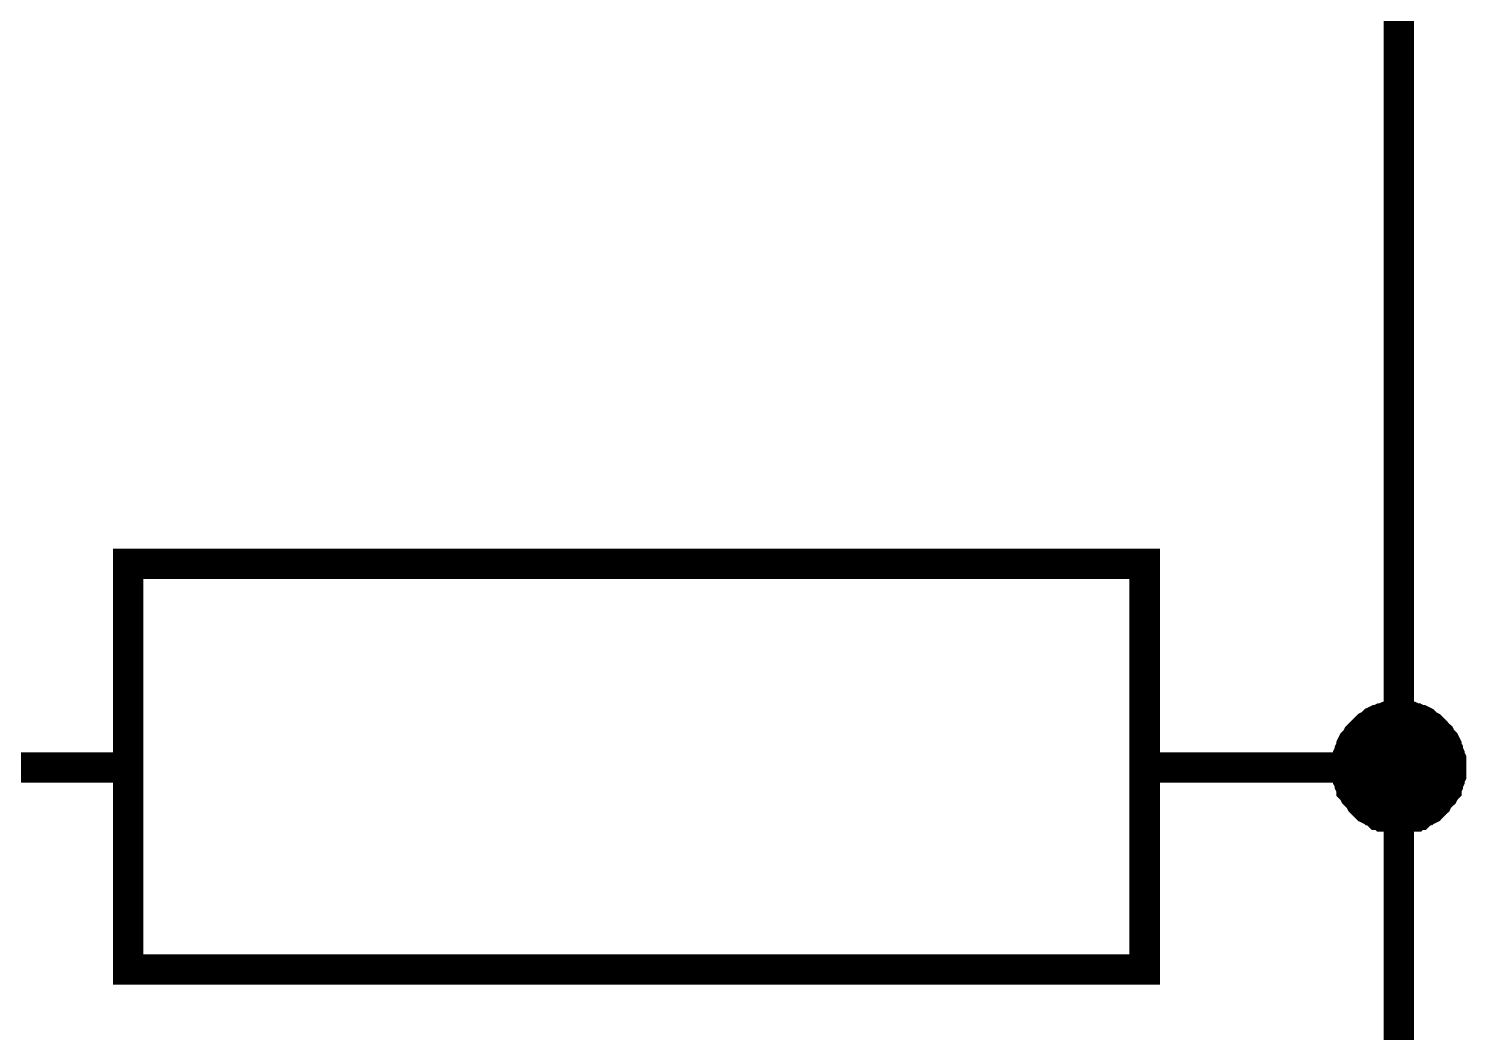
# Model space of a CAD drawing. Header units: millimetres. Extents: x 0 to 841, y 0 to 594.
# Drawn here: x 201.6 to 215.74, y 357.38 to 367.26 of the extents above; entities that cross this region are included whole.
import ezdxf

# ---------------------------------------------------------------- set-up
doc = ezdxf.new("R2010")
doc.units = ezdxf.units.MM
doc.layers.add('Sheet', color=255, linetype='Continuous')

msp = doc.modelspace()

# ---------------------------------------------------------------- linework, layer by layer
at = {"layer": 'Sheet', "const_width": 0.3}
for points in [[(215.079, 379.995), (215.079, 372.493), (215.079, 359.988), (215.079, 350), (215.079, 339.997), (215.079, 329.993), (215.079, 314.988), (202.579, 314.988), (190.095, 314.988), (177.594, 314.988)], [(214.567, 359.988), (214.567, 360.019), (214.567, 360.035), (214.567, 360.066), (214.582, 360.097), (214.582, 360.113), (214.598, 360.144), (214.598, 360.159), (214.613, 360.19), (214.613, 360.206), (214.629, 360.237), (214.644, 360.252), (214.66, 360.268), (214.675, 360.299), (214.691, 360.314), (214.707, 360.33), (214.722, 360.346), (214.738, 360.361), (214.753, 360.377), (214.769, 360.392), (214.8, 360.408), (214.815, 360.423), (214.831, 360.439), (214.862, 360.454), (214.877, 360.454), (214.908, 360.47), (214.924, 360.47), (214.955, 360.485), (214.971, 360.485), (215.002, 360.501), (215.033, 360.501), (215.048, 360.501), (215.079, 360.501)], [(214.567, 359.988), (214.567, 360.019), (214.567, 360.035), (214.567, 360.066), (214.582, 360.097), (214.582, 360.113), (214.598, 360.144), (214.598, 360.159), (214.613, 360.19), (214.613, 360.206), (214.629, 360.237), (214.644, 360.252), (214.66, 360.268), (214.675, 360.299), (214.691, 360.314), (214.707, 360.33), (214.722, 360.346), (214.738, 360.361), (214.753, 360.377), (214.769, 360.392), (214.8, 360.408), (214.815, 360.423), (214.831, 360.439), (214.862, 360.454), (214.877, 360.454), (214.908, 360.47), (214.924, 360.47), (214.955, 360.485), (214.971, 360.485), (215.002, 360.501), (215.033, 360.501), (215.048, 360.501), (215.079, 360.501)], [(214.567, 359.988), (214.567, 360.019), (214.567, 360.035), (214.567, 360.066), (214.582, 360.097), (214.582, 360.113), (214.598, 360.144), (214.598, 360.159), (214.613, 360.19), (214.613, 360.206), (214.629, 360.237), (214.644, 360.252), (214.66, 360.268), (214.675, 360.299), (214.691, 360.314), (214.707, 360.33), (214.722, 360.346), (214.738, 360.361), (214.753, 360.377), (214.769, 360.392), (214.8, 360.408), (214.815, 360.423), (214.831, 360.439), (214.862, 360.454), (214.877, 360.454), (214.908, 360.47), (214.924, 360.47), (214.955, 360.485), (214.971, 360.485), (215.002, 360.501), (215.033, 360.501), (215.048, 360.501), (215.079, 360.501)], [(214.567, 359.988), (214.567, 360.019), (214.567, 360.035), (214.567, 360.066), (214.582, 360.097), (214.582, 360.113), (214.598, 360.144), (214.598, 360.159), (214.613, 360.19), (214.613, 360.206), (214.629, 360.237), (214.644, 360.252), (214.66, 360.268), (214.675, 360.299), (214.691, 360.314), (214.707, 360.33), (214.722, 360.346), (214.738, 360.361), (214.753, 360.377), (214.769, 360.392), (214.8, 360.408), (214.815, 360.423), (214.831, 360.439), (214.862, 360.454), (214.877, 360.454), (214.908, 360.47), (214.924, 360.47), (214.955, 360.485), (214.971, 360.485), (215.002, 360.501), (215.033, 360.501), (215.048, 360.501), (215.079, 360.501)], [(214.567, 359.988), (214.567, 360.019), (214.567, 360.035), (214.567, 360.066), (214.582, 360.097), (214.582, 360.113), (214.598, 360.144), (214.598, 360.159), (214.613, 360.19), (214.613, 360.206), (214.629, 360.237), (214.644, 360.252), (214.66, 360.268), (214.675, 360.299), (214.691, 360.314), (214.707, 360.33), (214.722, 360.346), (214.738, 360.361), (214.753, 360.377), (214.769, 360.392), (214.8, 360.408), (214.815, 360.423), (214.831, 360.439), (214.862, 360.454), (214.877, 360.454), (214.908, 360.47), (214.924, 360.47), (214.955, 360.485), (214.971, 360.485), (215.002, 360.501), (215.033, 360.501), (215.048, 360.501), (215.079, 360.501)], [(214.567, 359.988), (214.567, 360.019), (214.567, 360.035), (214.567, 360.066), (214.582, 360.097), (214.582, 360.113), (214.598, 360.144), (214.598, 360.159), (214.613, 360.19), (214.613, 360.206), (214.629, 360.237), (214.644, 360.252), (214.66, 360.268), (214.675, 360.299), (214.691, 360.314), (214.707, 360.33), (214.722, 360.346), (214.738, 360.361), (214.753, 360.377), (214.769, 360.392), (214.8, 360.408), (214.815, 360.423), (214.831, 360.439), (214.862, 360.454), (214.877, 360.454), (214.908, 360.47), (214.924, 360.47), (214.955, 360.485), (214.971, 360.485), (215.002, 360.501), (215.033, 360.501), (215.048, 360.501), (215.079, 360.501)], [(214.567, 359.988), (214.567, 360.019), (214.567, 360.035), (214.567, 360.066), (214.582, 360.097), (214.582, 360.113), (214.598, 360.144), (214.598, 360.159), (214.613, 360.19), (214.613, 360.206), (214.629, 360.237), (214.644, 360.252), (214.66, 360.268), (214.675, 360.299), (214.691, 360.314), (214.707, 360.33), (214.722, 360.346), (214.738, 360.361), (214.753, 360.377), (214.769, 360.392), (214.8, 360.408), (214.815, 360.423), (214.831, 360.439), (214.862, 360.454), (214.877, 360.454), (214.908, 360.47), (214.924, 360.47), (214.955, 360.485), (214.971, 360.485), (215.002, 360.501), (215.033, 360.501), (215.048, 360.501), (215.079, 360.501)], [(214.567, 359.988), (214.567, 360.019), (214.567, 360.035), (214.567, 360.066), (214.582, 360.097), (214.582, 360.113), (214.598, 360.144), (214.598, 360.159), (214.613, 360.19), (214.613, 360.206), (214.629, 360.237), (214.644, 360.252), (214.66, 360.268), (214.675, 360.299), (214.691, 360.314), (214.707, 360.33), (214.722, 360.346), (214.738, 360.361), (214.753, 360.377), (214.769, 360.392), (214.8, 360.408), (214.815, 360.423), (214.831, 360.439), (214.862, 360.454), (214.877, 360.454), (214.908, 360.47), (214.924, 360.47), (214.955, 360.485), (214.971, 360.485), (215.002, 360.501), (215.033, 360.501), (215.048, 360.501), (215.079, 360.501)], [(214.567, 359.988), (214.567, 360.019), (214.567, 360.035), (214.567, 360.066), (214.582, 360.097), (214.582, 360.113), (214.598, 360.144), (214.598, 360.159), (214.613, 360.19), (214.613, 360.206), (214.629, 360.237), (214.644, 360.252), (214.66, 360.268), (214.675, 360.299), (214.691, 360.314), (214.707, 360.33), (214.722, 360.346), (214.738, 360.361), (214.753, 360.377), (214.769, 360.392), (214.8, 360.408), (214.815, 360.423), (214.831, 360.439), (214.862, 360.454), (214.877, 360.454), (214.908, 360.47), (214.924, 360.47), (214.955, 360.485), (214.971, 360.485), (215.002, 360.501), (215.033, 360.501), (215.048, 360.501), (215.079, 360.501)], [(214.567, 359.988), (214.567, 360.019), (214.567, 360.035), (214.567, 360.066), (214.582, 360.097), (214.582, 360.113), (214.598, 360.144), (214.598, 360.159), (214.613, 360.19), (214.613, 360.206), (214.629, 360.237), (214.644, 360.252), (214.66, 360.268), (214.675, 360.299), (214.691, 360.314), (214.707, 360.33), (214.722, 360.346), (214.738, 360.361), (214.753, 360.377), (214.769, 360.392), (214.8, 360.408), (214.815, 360.423), (214.831, 360.439), (214.862, 360.454), (214.877, 360.454), (214.908, 360.47), (214.924, 360.47), (214.955, 360.485), (214.971, 360.485), (215.002, 360.501), (215.033, 360.501), (215.048, 360.501), (215.079, 360.501)], [(215.079, 360.501), (215.079, 360.501)], [(215.079, 360.501), (215.11, 360.501), (215.126, 360.501), (215.157, 360.501), (215.188, 360.485), (215.203, 360.485), (215.235, 360.47), (215.25, 360.47), (215.281, 360.454), (215.297, 360.454), (215.328, 360.439), (215.343, 360.423), (215.359, 360.408), (215.39, 360.392), (215.405, 360.377), (215.421, 360.361), (215.436, 360.346), (215.452, 360.33), (215.467, 360.314), (215.483, 360.299), (215.498, 360.268), (215.514, 360.252), (215.53, 360.237), (215.545, 360.206), (215.545, 360.19), (215.561, 360.159), (215.561, 360.144), (215.576, 360.113), (215.576, 360.097), (215.592, 360.066), (215.592, 360.035), (215.592, 360.019), (215.592, 359.988)], [(215.079, 360.501), (215.079, 360.501)], [(215.079, 360.501), (215.11, 360.501), (215.126, 360.501), (215.157, 360.501), (215.188, 360.485), (215.203, 360.485), (215.235, 360.47), (215.25, 360.47), (215.281, 360.454), (215.297, 360.454), (215.328, 360.439), (215.343, 360.423), (215.359, 360.408), (215.39, 360.392), (215.405, 360.377), (215.421, 360.361), (215.436, 360.346), (215.452, 360.33), (215.467, 360.314), (215.483, 360.299), (215.498, 360.268), (215.514, 360.252), (215.53, 360.237), (215.545, 360.206), (215.545, 360.19), (215.561, 360.159), (215.561, 360.144), (215.576, 360.113), (215.576, 360.097), (215.592, 360.066), (215.592, 360.035), (215.592, 360.019), (215.592, 359.988)], [(215.079, 360.501), (215.079, 360.501)], [(215.079, 360.501), (215.11, 360.501), (215.126, 360.501), (215.157, 360.501), (215.188, 360.485), (215.203, 360.485), (215.235, 360.47), (215.25, 360.47), (215.281, 360.454), (215.297, 360.454), (215.328, 360.439), (215.343, 360.423), (215.359, 360.408), (215.39, 360.392), (215.405, 360.377), (215.421, 360.361), (215.436, 360.346), (215.452, 360.33), (215.467, 360.314), (215.483, 360.299), (215.498, 360.268), (215.514, 360.252), (215.53, 360.237), (215.545, 360.206), (215.545, 360.19), (215.561, 360.159), (215.561, 360.144), (215.576, 360.113), (215.576, 360.097), (215.592, 360.066), (215.592, 360.035), (215.592, 360.019), (215.592, 359.988)], [(215.079, 360.501), (215.079, 360.501)], [(215.079, 360.501), (215.11, 360.501), (215.126, 360.501), (215.157, 360.501), (215.188, 360.485), (215.203, 360.485), (215.235, 360.47), (215.25, 360.47), (215.281, 360.454), (215.297, 360.454), (215.328, 360.439), (215.343, 360.423), (215.359, 360.408), (215.39, 360.392), (215.405, 360.377), (215.421, 360.361), (215.436, 360.346), (215.452, 360.33), (215.467, 360.314), (215.483, 360.299), (215.498, 360.268), (215.514, 360.252), (215.53, 360.237), (215.545, 360.206), (215.545, 360.19), (215.561, 360.159), (215.561, 360.144), (215.576, 360.113), (215.576, 360.097), (215.592, 360.066), (215.592, 360.035), (215.592, 360.019), (215.592, 359.988)], [(215.079, 360.501), (215.079, 360.501)], [(215.079, 360.501), (215.11, 360.501), (215.126, 360.501), (215.157, 360.501), (215.188, 360.485), (215.203, 360.485), (215.235, 360.47), (215.25, 360.47), (215.281, 360.454), (215.297, 360.454), (215.328, 360.439), (215.343, 360.423), (215.359, 360.408), (215.39, 360.392), (215.405, 360.377), (215.421, 360.361), (215.436, 360.346), (215.452, 360.33), (215.467, 360.314), (215.483, 360.299), (215.498, 360.268), (215.514, 360.252), (215.53, 360.237), (215.545, 360.206), (215.545, 360.19), (215.561, 360.159), (215.561, 360.144), (215.576, 360.113), (215.576, 360.097), (215.592, 360.066), (215.592, 360.035), (215.592, 360.019), (215.592, 359.988)], [(215.079, 360.501), (215.079, 360.501)], [(215.079, 360.501), (215.11, 360.501), (215.126, 360.501), (215.157, 360.501), (215.188, 360.485), (215.203, 360.485), (215.235, 360.47), (215.25, 360.47), (215.281, 360.454), (215.297, 360.454), (215.328, 360.439), (215.343, 360.423), (215.359, 360.408), (215.39, 360.392), (215.405, 360.377), (215.421, 360.361), (215.436, 360.346), (215.452, 360.33), (215.467, 360.314), (215.483, 360.299), (215.498, 360.268), (215.514, 360.252), (215.53, 360.237), (215.545, 360.206), (215.545, 360.19), (215.561, 360.159), (215.561, 360.144), (215.576, 360.113), (215.576, 360.097), (215.592, 360.066), (215.592, 360.035), (215.592, 360.019), (215.592, 359.988)], [(215.079, 360.501), (215.079, 360.501)], [(215.079, 360.501), (215.11, 360.501), (215.126, 360.501), (215.157, 360.501), (215.188, 360.485), (215.203, 360.485), (215.235, 360.47), (215.25, 360.47), (215.281, 360.454), (215.297, 360.454), (215.328, 360.439), (215.343, 360.423), (215.359, 360.408), (215.39, 360.392), (215.405, 360.377), (215.421, 360.361), (215.436, 360.346), (215.452, 360.33), (215.467, 360.314), (215.483, 360.299), (215.498, 360.268), (215.514, 360.252), (215.53, 360.237), (215.545, 360.206), (215.545, 360.19), (215.561, 360.159), (215.561, 360.144), (215.576, 360.113), (215.576, 360.097), (215.592, 360.066), (215.592, 360.035), (215.592, 360.019), (215.592, 359.988)], [(215.079, 360.501), (215.079, 360.501)], [(215.079, 360.501), (215.11, 360.501), (215.126, 360.501), (215.157, 360.501), (215.188, 360.485), (215.203, 360.485), (215.235, 360.47), (215.25, 360.47), (215.281, 360.454), (215.297, 360.454), (215.328, 360.439), (215.343, 360.423), (215.359, 360.408), (215.39, 360.392), (215.405, 360.377), (215.421, 360.361), (215.436, 360.346), (215.452, 360.33), (215.467, 360.314), (215.483, 360.299), (215.498, 360.268), (215.514, 360.252), (215.53, 360.237), (215.545, 360.206), (215.545, 360.19), (215.561, 360.159), (215.561, 360.144), (215.576, 360.113), (215.576, 360.097), (215.592, 360.066), (215.592, 360.035), (215.592, 360.019), (215.592, 359.988)], [(215.079, 360.501), (215.079, 360.501)], [(215.079, 360.501), (215.11, 360.501), (215.126, 360.501), (215.157, 360.501), (215.188, 360.485), (215.203, 360.485), (215.235, 360.47), (215.25, 360.47), (215.281, 360.454), (215.297, 360.454), (215.328, 360.439), (215.343, 360.423), (215.359, 360.408), (215.39, 360.392), (215.405, 360.377), (215.421, 360.361), (215.436, 360.346), (215.452, 360.33), (215.467, 360.314), (215.483, 360.299), (215.498, 360.268), (215.514, 360.252), (215.53, 360.237), (215.545, 360.206), (215.545, 360.19), (215.561, 360.159), (215.561, 360.144), (215.576, 360.113), (215.576, 360.097), (215.592, 360.066), (215.592, 360.035), (215.592, 360.019), (215.592, 359.988)], [(215.079, 360.501), (215.079, 360.501)], [(215.079, 360.501), (215.11, 360.501), (215.126, 360.501), (215.157, 360.501), (215.188, 360.485), (215.203, 360.485), (215.235, 360.47), (215.25, 360.47), (215.281, 360.454), (215.297, 360.454), (215.328, 360.439), (215.343, 360.423), (215.359, 360.408), (215.39, 360.392), (215.405, 360.377), (215.421, 360.361), (215.436, 360.346), (215.452, 360.33), (215.467, 360.314), (215.483, 360.299), (215.498, 360.268), (215.514, 360.252), (215.53, 360.237), (215.545, 360.206), (215.545, 360.19), (215.561, 360.159), (215.561, 360.144), (215.576, 360.113), (215.576, 360.097), (215.592, 360.066), (215.592, 360.035), (215.592, 360.019), (215.592, 359.988)], [(202.579, 359.988), (200.079, 359.988)], [(212.579, 359.988), (215.079, 359.988)], [(215.079, 359.491), (215.048, 359.491), (215.033, 359.491), (215.002, 359.491), (214.971, 359.507), (214.955, 359.507), (214.924, 359.507), (214.908, 359.522), (214.877, 359.522), (214.862, 359.538), (214.831, 359.553), (214.815, 359.569), (214.8, 359.569), (214.769, 359.584), (214.753, 359.6), (214.738, 359.615), (214.722, 359.631), (214.707, 359.646), (214.691, 359.678), (214.675, 359.693), (214.66, 359.709), (214.644, 359.724), (214.629, 359.755), (214.613, 359.771), (214.613, 359.786), (214.598, 359.817), (214.598, 359.833), (214.582, 359.864), (214.582, 359.879), (214.567, 359.911), (214.567, 359.942), (214.567, 359.957), (214.567, 359.988)], [(214.567, 359.988), (214.567, 359.988)], [(215.079, 359.491), (215.048, 359.491), (215.033, 359.491), (215.002, 359.491), (214.971, 359.507), (214.955, 359.507), (214.924, 359.507), (214.908, 359.522), (214.877, 359.522), (214.862, 359.538), (214.831, 359.553), (214.815, 359.569), (214.8, 359.569), (214.769, 359.584), (214.753, 359.6), (214.738, 359.615), (214.722, 359.631), (214.707, 359.646), (214.691, 359.678), (214.675, 359.693), (214.66, 359.709), (214.644, 359.724), (214.629, 359.755), (214.613, 359.771), (214.613, 359.786), (214.598, 359.817), (214.598, 359.833), (214.582, 359.864), (214.582, 359.879), (214.567, 359.911), (214.567, 359.942), (214.567, 359.957), (214.567, 359.988)], [(214.567, 359.988), (214.567, 359.988)], [(215.079, 359.491), (215.048, 359.491), (215.033, 359.491), (215.002, 359.491), (214.971, 359.507), (214.955, 359.507), (214.924, 359.507), (214.908, 359.522), (214.877, 359.522), (214.862, 359.538), (214.831, 359.553), (214.815, 359.569), (214.8, 359.569), (214.769, 359.584), (214.753, 359.6), (214.738, 359.615), (214.722, 359.631), (214.707, 359.646), (214.691, 359.678), (214.675, 359.693), (214.66, 359.709), (214.644, 359.724), (214.629, 359.755), (214.613, 359.771), (214.613, 359.786), (214.598, 359.817), (214.598, 359.833), (214.582, 359.864), (214.582, 359.879), (214.567, 359.911), (214.567, 359.942), (214.567, 359.957), (214.567, 359.988)], [(214.567, 359.988), (214.567, 359.988)], [(215.079, 359.491), (215.048, 359.491), (215.033, 359.491), (215.002, 359.491), (214.971, 359.507), (214.955, 359.507), (214.924, 359.507), (214.908, 359.522), (214.877, 359.522), (214.862, 359.538), (214.831, 359.553), (214.815, 359.569), (214.8, 359.569), (214.769, 359.584), (214.753, 359.6), (214.738, 359.615), (214.722, 359.631), (214.707, 359.646), (214.691, 359.678), (214.675, 359.693), (214.66, 359.709), (214.644, 359.724), (214.629, 359.755), (214.613, 359.771), (214.613, 359.786), (214.598, 359.817), (214.598, 359.833), (214.582, 359.864), (214.582, 359.879), (214.567, 359.911), (214.567, 359.942), (214.567, 359.957), (214.567, 359.988)], [(214.567, 359.988), (214.567, 359.988)], [(215.079, 359.491), (215.048, 359.491), (215.033, 359.491), (215.002, 359.491), (214.971, 359.507), (214.955, 359.507), (214.924, 359.507), (214.908, 359.522), (214.877, 359.522), (214.862, 359.538), (214.831, 359.553), (214.815, 359.569), (214.8, 359.569), (214.769, 359.584), (214.753, 359.6), (214.738, 359.615), (214.722, 359.631), (214.707, 359.646), (214.691, 359.678), (214.675, 359.693), (214.66, 359.709), (214.644, 359.724), (214.629, 359.755), (214.613, 359.771), (214.613, 359.786), (214.598, 359.817), (214.598, 359.833), (214.582, 359.864), (214.582, 359.879), (214.567, 359.911), (214.567, 359.942), (214.567, 359.957), (214.567, 359.988)], [(214.567, 359.988), (214.567, 359.988)], [(215.079, 359.491), (215.048, 359.491), (215.033, 359.491), (215.002, 359.491), (214.971, 359.507), (214.955, 359.507), (214.924, 359.507), (214.908, 359.522), (214.877, 359.522), (214.862, 359.538), (214.831, 359.553), (214.815, 359.569), (214.8, 359.569), (214.769, 359.584), (214.753, 359.6), (214.738, 359.615), (214.722, 359.631), (214.707, 359.646), (214.691, 359.678), (214.675, 359.693), (214.66, 359.709), (214.644, 359.724), (214.629, 359.755), (214.613, 359.771), (214.613, 359.786), (214.598, 359.817), (214.598, 359.833), (214.582, 359.864), (214.582, 359.879), (214.567, 359.911), (214.567, 359.942), (214.567, 359.957), (214.567, 359.988)], [(214.567, 359.988), (214.567, 359.988)], [(215.079, 359.491), (215.048, 359.491), (215.033, 359.491), (215.002, 359.491), (214.971, 359.507), (214.955, 359.507), (214.924, 359.507), (214.908, 359.522), (214.877, 359.522), (214.862, 359.538), (214.831, 359.553), (214.815, 359.569), (214.8, 359.569), (214.769, 359.584), (214.753, 359.6), (214.738, 359.615), (214.722, 359.631), (214.707, 359.646), (214.691, 359.678), (214.675, 359.693), (214.66, 359.709), (214.644, 359.724), (214.629, 359.755), (214.613, 359.771), (214.613, 359.786), (214.598, 359.817), (214.598, 359.833), (214.582, 359.864), (214.582, 359.879), (214.567, 359.911), (214.567, 359.942), (214.567, 359.957), (214.567, 359.988)], [(214.567, 359.988), (214.567, 359.988)], [(215.079, 359.491), (215.048, 359.491), (215.033, 359.491), (215.002, 359.491), (214.971, 359.507), (214.955, 359.507), (214.924, 359.507), (214.908, 359.522), (214.877, 359.522), (214.862, 359.538), (214.831, 359.553), (214.815, 359.569), (214.8, 359.569), (214.769, 359.584), (214.753, 359.6), (214.738, 359.615), (214.722, 359.631), (214.707, 359.646), (214.691, 359.678), (214.675, 359.693), (214.66, 359.709), (214.644, 359.724), (214.629, 359.755), (214.613, 359.771), (214.613, 359.786), (214.598, 359.817), (214.598, 359.833), (214.582, 359.864), (214.582, 359.879), (214.567, 359.911), (214.567, 359.942), (214.567, 359.957), (214.567, 359.988)], [(214.567, 359.988), (214.567, 359.988)], [(215.079, 359.491), (215.048, 359.491), (215.033, 359.491), (215.002, 359.491), (214.971, 359.507), (214.955, 359.507), (214.924, 359.507), (214.908, 359.522), (214.877, 359.522), (214.862, 359.538), (214.831, 359.553), (214.815, 359.569), (214.8, 359.569), (214.769, 359.584), (214.753, 359.6), (214.738, 359.615), (214.722, 359.631), (214.707, 359.646), (214.691, 359.678), (214.675, 359.693), (214.66, 359.709), (214.644, 359.724), (214.629, 359.755), (214.613, 359.771), (214.613, 359.786), (214.598, 359.817), (214.598, 359.833), (214.582, 359.864), (214.582, 359.879), (214.567, 359.911), (214.567, 359.942), (214.567, 359.957), (214.567, 359.988)], [(214.567, 359.988), (214.567, 359.988)], [(215.079, 359.491), (215.048, 359.491), (215.033, 359.491), (215.002, 359.491), (214.971, 359.507), (214.955, 359.507), (214.924, 359.507), (214.908, 359.522), (214.877, 359.522), (214.862, 359.538), (214.831, 359.553), (214.815, 359.569), (214.8, 359.569), (214.769, 359.584), (214.753, 359.6), (214.738, 359.615), (214.722, 359.631), (214.707, 359.646), (214.691, 359.678), (214.675, 359.693), (214.66, 359.709), (214.644, 359.724), (214.629, 359.755), (214.613, 359.771), (214.613, 359.786), (214.598, 359.817), (214.598, 359.833), (214.582, 359.864), (214.582, 359.879), (214.567, 359.911), (214.567, 359.942), (214.567, 359.957), (214.567, 359.988)], [(214.567, 359.988), (214.567, 359.988)], [(215.592, 359.988), (215.592, 359.957), (215.592, 359.942), (215.592, 359.911), (215.576, 359.879), (215.576, 359.864), (215.561, 359.833), (215.561, 359.817), (215.545, 359.786), (215.545, 359.771), (215.53, 359.755), (215.514, 359.724), (215.498, 359.709), (215.483, 359.693), (215.467, 359.678), (215.452, 359.646), (215.436, 359.631), (215.421, 359.615), (215.405, 359.6), (215.39, 359.584), (215.359, 359.569), (215.343, 359.569), (215.328, 359.553), (215.297, 359.538), (215.281, 359.522), (215.25, 359.522), (215.235, 359.507), (215.203, 359.507), (215.188, 359.507), (215.157, 359.491), (215.126, 359.491), (215.11, 359.491), (215.079, 359.491)], [(215.592, 359.988), (215.592, 359.957), (215.592, 359.942), (215.592, 359.911), (215.576, 359.879), (215.576, 359.864), (215.561, 359.833), (215.561, 359.817), (215.545, 359.786), (215.545, 359.771), (215.53, 359.755), (215.514, 359.724), (215.498, 359.709), (215.483, 359.693), (215.467, 359.678), (215.452, 359.646), (215.436, 359.631), (215.421, 359.615), (215.405, 359.6), (215.39, 359.584), (215.359, 359.569), (215.343, 359.569), (215.328, 359.553), (215.297, 359.538), (215.281, 359.522), (215.25, 359.522), (215.235, 359.507), (215.203, 359.507), (215.188, 359.507), (215.157, 359.491), (215.126, 359.491), (215.11, 359.491), (215.079, 359.491)], [(215.592, 359.988), (215.592, 359.957), (215.592, 359.942), (215.592, 359.911), (215.576, 359.879), (215.576, 359.864), (215.561, 359.833), (215.561, 359.817), (215.545, 359.786), (215.545, 359.771), (215.53, 359.755), (215.514, 359.724), (215.498, 359.709), (215.483, 359.693), (215.467, 359.678), (215.452, 359.646), (215.436, 359.631), (215.421, 359.615), (215.405, 359.6), (215.39, 359.584), (215.359, 359.569), (215.343, 359.569), (215.328, 359.553), (215.297, 359.538), (215.281, 359.522), (215.25, 359.522), (215.235, 359.507), (215.203, 359.507), (215.188, 359.507), (215.157, 359.491), (215.126, 359.491), (215.11, 359.491), (215.079, 359.491)], [(215.592, 359.988), (215.592, 359.957), (215.592, 359.942), (215.592, 359.911), (215.576, 359.879), (215.576, 359.864), (215.561, 359.833), (215.561, 359.817), (215.545, 359.786), (215.545, 359.771), (215.53, 359.755), (215.514, 359.724), (215.498, 359.709), (215.483, 359.693), (215.467, 359.678), (215.452, 359.646), (215.436, 359.631), (215.421, 359.615), (215.405, 359.6), (215.39, 359.584), (215.359, 359.569), (215.343, 359.569), (215.328, 359.553), (215.297, 359.538), (215.281, 359.522), (215.25, 359.522), (215.235, 359.507), (215.203, 359.507), (215.188, 359.507), (215.157, 359.491), (215.126, 359.491), (215.11, 359.491), (215.079, 359.491)], [(215.592, 359.988), (215.592, 359.957), (215.592, 359.942), (215.592, 359.911), (215.576, 359.879), (215.576, 359.864), (215.561, 359.833), (215.561, 359.817), (215.545, 359.786), (215.545, 359.771), (215.53, 359.755), (215.514, 359.724), (215.498, 359.709), (215.483, 359.693), (215.467, 359.678), (215.452, 359.646), (215.436, 359.631), (215.421, 359.615), (215.405, 359.6), (215.39, 359.584), (215.359, 359.569), (215.343, 359.569), (215.328, 359.553), (215.297, 359.538), (215.281, 359.522), (215.25, 359.522), (215.235, 359.507), (215.203, 359.507), (215.188, 359.507), (215.157, 359.491), (215.126, 359.491), (215.11, 359.491), (215.079, 359.491)], [(215.592, 359.988), (215.592, 359.957), (215.592, 359.942), (215.592, 359.911), (215.576, 359.879), (215.576, 359.864), (215.561, 359.833), (215.561, 359.817), (215.545, 359.786), (215.545, 359.771), (215.53, 359.755), (215.514, 359.724), (215.498, 359.709), (215.483, 359.693), (215.467, 359.678), (215.452, 359.646), (215.436, 359.631), (215.421, 359.615), (215.405, 359.6), (215.39, 359.584), (215.359, 359.569), (215.343, 359.569), (215.328, 359.553), (215.297, 359.538), (215.281, 359.522), (215.25, 359.522), (215.235, 359.507), (215.203, 359.507), (215.188, 359.507), (215.157, 359.491), (215.126, 359.491), (215.11, 359.491), (215.079, 359.491)], [(215.592, 359.988), (215.592, 359.957), (215.592, 359.942), (215.592, 359.911), (215.576, 359.879), (215.576, 359.864), (215.561, 359.833), (215.561, 359.817), (215.545, 359.786), (215.545, 359.771), (215.53, 359.755), (215.514, 359.724), (215.498, 359.709), (215.483, 359.693), (215.467, 359.678), (215.452, 359.646), (215.436, 359.631), (215.421, 359.615), (215.405, 359.6), (215.39, 359.584), (215.359, 359.569), (215.343, 359.569), (215.328, 359.553), (215.297, 359.538), (215.281, 359.522), (215.25, 359.522), (215.235, 359.507), (215.203, 359.507), (215.188, 359.507), (215.157, 359.491), (215.126, 359.491), (215.11, 359.491), (215.079, 359.491)], [(215.592, 359.988), (215.592, 359.957), (215.592, 359.942), (215.592, 359.911), (215.576, 359.879), (215.576, 359.864), (215.561, 359.833), (215.561, 359.817), (215.545, 359.786), (215.545, 359.771), (215.53, 359.755), (215.514, 359.724), (215.498, 359.709), (215.483, 359.693), (215.467, 359.678), (215.452, 359.646), (215.436, 359.631), (215.421, 359.615), (215.405, 359.6), (215.39, 359.584), (215.359, 359.569), (215.343, 359.569), (215.328, 359.553), (215.297, 359.538), (215.281, 359.522), (215.25, 359.522), (215.235, 359.507), (215.203, 359.507), (215.188, 359.507), (215.157, 359.491), (215.126, 359.491), (215.11, 359.491), (215.079, 359.491)], [(215.592, 359.988), (215.592, 359.957), (215.592, 359.942), (215.592, 359.911), (215.576, 359.879), (215.576, 359.864), (215.561, 359.833), (215.561, 359.817), (215.545, 359.786), (215.545, 359.771), (215.53, 359.755), (215.514, 359.724), (215.498, 359.709), (215.483, 359.693), (215.467, 359.678), (215.452, 359.646), (215.436, 359.631), (215.421, 359.615), (215.405, 359.6), (215.39, 359.584), (215.359, 359.569), (215.343, 359.569), (215.328, 359.553), (215.297, 359.538), (215.281, 359.522), (215.25, 359.522), (215.235, 359.507), (215.203, 359.507), (215.188, 359.507), (215.157, 359.491), (215.126, 359.491), (215.11, 359.491), (215.079, 359.491)], [(215.592, 359.988), (215.592, 359.957), (215.592, 359.942), (215.592, 359.911), (215.576, 359.879), (215.576, 359.864), (215.561, 359.833), (215.561, 359.817), (215.545, 359.786), (215.545, 359.771), (215.53, 359.755), (215.514, 359.724), (215.498, 359.709), (215.483, 359.693), (215.467, 359.678), (215.452, 359.646), (215.436, 359.631), (215.421, 359.615), (215.405, 359.6), (215.39, 359.584), (215.359, 359.569), (215.343, 359.569), (215.328, 359.553), (215.297, 359.538), (215.281, 359.522), (215.25, 359.522), (215.235, 359.507), (215.203, 359.507), (215.188, 359.507), (215.157, 359.491), (215.126, 359.491), (215.11, 359.491), (215.079, 359.491)], [(215.592, 359.988), (215.592, 359.988), (215.592, 359.988), (215.592, 359.988), (215.592, 359.988), (215.592, 359.988), (215.592, 359.988), (215.592, 359.988), (215.592, 359.988), (215.592, 359.988), (215.592, 359.988), (215.592, 359.988), (215.592, 359.988), (215.592, 359.988), (215.592, 359.988), (215.592, 359.988), (215.592, 359.988), (215.592, 359.988), (215.592, 359.988), (215.592, 359.988), (215.592, 359.988), (215.592, 359.988), (215.592, 359.988), (215.592, 359.988), (215.592, 359.988), (215.592, 359.988), (215.592, 359.988), (215.592, 359.988), (215.592, 359.988), (215.592, 359.988), (215.592, 359.988), (215.592, 359.988), (215.592, 359.988)], [(215.592, 359.988), (215.592, 359.988)], [(215.592, 359.988), (215.592, 359.988), (215.592, 359.988), (215.592, 359.988), (215.592, 359.988), (215.592, 359.988), (215.592, 359.988), (215.592, 359.988), (215.592, 359.988), (215.592, 359.988), (215.592, 359.988), (215.592, 359.988), (215.592, 359.988), (215.592, 359.988), (215.592, 359.988), (215.592, 359.988), (215.592, 359.988), (215.592, 359.988), (215.592, 359.988), (215.592, 359.988), (215.592, 359.988), (215.592, 359.988), (215.592, 359.988), (215.592, 359.988), (215.592, 359.988), (215.592, 359.988), (215.592, 359.988), (215.592, 359.988), (215.592, 359.988), (215.592, 359.988), (215.592, 359.988), (215.592, 359.988), (215.592, 359.988)], [(215.592, 359.988), (215.592, 359.988)], [(215.592, 359.988), (215.592, 359.988), (215.592, 359.988), (215.592, 359.988), (215.592, 359.988), (215.592, 359.988), (215.592, 359.988), (215.592, 359.988), (215.592, 359.988), (215.592, 359.988), (215.592, 359.988), (215.592, 359.988), (215.592, 359.988), (215.592, 359.988), (215.592, 359.988), (215.592, 359.988), (215.592, 359.988), (215.592, 359.988), (215.592, 359.988), (215.592, 359.988), (215.592, 359.988), (215.592, 359.988), (215.592, 359.988), (215.592, 359.988), (215.592, 359.988), (215.592, 359.988), (215.592, 359.988), (215.592, 359.988), (215.592, 359.988), (215.592, 359.988), (215.592, 359.988), (215.592, 359.988), (215.592, 359.988)], [(215.592, 359.988), (215.592, 359.988)], [(215.592, 359.988), (215.592, 359.988), (215.592, 359.988), (215.592, 359.988), (215.592, 359.988), (215.592, 359.988), (215.592, 359.988), (215.592, 359.988), (215.592, 359.988), (215.592, 359.988), (215.592, 359.988), (215.592, 359.988), (215.592, 359.988), (215.592, 359.988), (215.592, 359.988), (215.592, 359.988), (215.592, 359.988), (215.592, 359.988), (215.592, 359.988), (215.592, 359.988), (215.592, 359.988), (215.592, 359.988), (215.592, 359.988), (215.592, 359.988), (215.592, 359.988), (215.592, 359.988), (215.592, 359.988), (215.592, 359.988), (215.592, 359.988), (215.592, 359.988), (215.592, 359.988), (215.592, 359.988), (215.592, 359.988)], [(215.592, 359.988), (215.592, 359.988)], [(215.592, 359.988), (215.592, 359.988), (215.592, 359.988), (215.592, 359.988), (215.592, 359.988), (215.592, 359.988), (215.592, 359.988), (215.592, 359.988), (215.592, 359.988), (215.592, 359.988), (215.592, 359.988), (215.592, 359.988), (215.592, 359.988), (215.592, 359.988), (215.592, 359.988), (215.592, 359.988), (215.592, 359.988), (215.592, 359.988), (215.592, 359.988), (215.592, 359.988), (215.592, 359.988), (215.592, 359.988), (215.592, 359.988), (215.592, 359.988), (215.592, 359.988), (215.592, 359.988), (215.592, 359.988), (215.592, 359.988), (215.592, 359.988), (215.592, 359.988), (215.592, 359.988), (215.592, 359.988), (215.592, 359.988)], [(215.592, 359.988), (215.592, 359.988)], [(215.592, 359.988), (215.592, 359.988), (215.592, 359.988), (215.592, 359.988), (215.592, 359.988), (215.592, 359.988), (215.592, 359.988), (215.592, 359.988), (215.592, 359.988), (215.592, 359.988), (215.592, 359.988), (215.592, 359.988), (215.592, 359.988), (215.592, 359.988), (215.592, 359.988), (215.592, 359.988), (215.592, 359.988), (215.592, 359.988), (215.592, 359.988), (215.592, 359.988), (215.592, 359.988), (215.592, 359.988), (215.592, 359.988), (215.592, 359.988), (215.592, 359.988), (215.592, 359.988), (215.592, 359.988), (215.592, 359.988), (215.592, 359.988), (215.592, 359.988), (215.592, 359.988), (215.592, 359.988), (215.592, 359.988)], [(215.592, 359.988), (215.592, 359.988)], [(215.592, 359.988), (215.592, 359.988), (215.592, 359.988), (215.592, 359.988), (215.592, 359.988), (215.592, 359.988), (215.592, 359.988), (215.592, 359.988), (215.592, 359.988), (215.592, 359.988), (215.592, 359.988), (215.592, 359.988), (215.592, 359.988), (215.592, 359.988), (215.592, 359.988), (215.592, 359.988), (215.592, 359.988), (215.592, 359.988), (215.592, 359.988), (215.592, 359.988), (215.592, 359.988), (215.592, 359.988), (215.592, 359.988), (215.592, 359.988), (215.592, 359.988), (215.592, 359.988), (215.592, 359.988), (215.592, 359.988), (215.592, 359.988), (215.592, 359.988), (215.592, 359.988), (215.592, 359.988), (215.592, 359.988)], [(215.592, 359.988), (215.592, 359.988)], [(215.592, 359.988), (215.592, 359.988), (215.592, 359.988), (215.592, 359.988), (215.592, 359.988), (215.592, 359.988), (215.592, 359.988), (215.592, 359.988), (215.592, 359.988), (215.592, 359.988), (215.592, 359.988), (215.592, 359.988), (215.592, 359.988), (215.592, 359.988), (215.592, 359.988), (215.592, 359.988), (215.592, 359.988), (215.592, 359.988), (215.592, 359.988), (215.592, 359.988), (215.592, 359.988), (215.592, 359.988), (215.592, 359.988), (215.592, 359.988), (215.592, 359.988), (215.592, 359.988), (215.592, 359.988), (215.592, 359.988), (215.592, 359.988), (215.592, 359.988), (215.592, 359.988), (215.592, 359.988), (215.592, 359.988)], [(215.592, 359.988), (215.592, 359.988)], [(215.592, 359.988), (215.592, 359.988), (215.592, 359.988), (215.592, 359.988), (215.592, 359.988), (215.592, 359.988), (215.592, 359.988), (215.592, 359.988), (215.592, 359.988), (215.592, 359.988), (215.592, 359.988), (215.592, 359.988), (215.592, 359.988), (215.592, 359.988), (215.592, 359.988), (215.592, 359.988), (215.592, 359.988), (215.592, 359.988), (215.592, 359.988), (215.592, 359.988), (215.592, 359.988), (215.592, 359.988), (215.592, 359.988), (215.592, 359.988), (215.592, 359.988), (215.592, 359.988), (215.592, 359.988), (215.592, 359.988), (215.592, 359.988), (215.592, 359.988), (215.592, 359.988), (215.592, 359.988), (215.592, 359.988)], [(215.592, 359.988), (215.592, 359.988)], [(215.592, 359.988), (215.592, 359.988), (215.592, 359.988), (215.592, 359.988), (215.592, 359.988), (215.592, 359.988), (215.592, 359.988), (215.592, 359.988), (215.592, 359.988), (215.592, 359.988), (215.592, 359.988), (215.592, 359.988), (215.592, 359.988), (215.592, 359.988), (215.592, 359.988), (215.592, 359.988), (215.592, 359.988), (215.592, 359.988), (215.592, 359.988), (215.592, 359.988), (215.592, 359.988), (215.592, 359.988), (215.592, 359.988), (215.592, 359.988), (215.592, 359.988), (215.592, 359.988), (215.592, 359.988), (215.592, 359.988), (215.592, 359.988), (215.592, 359.988), (215.592, 359.988), (215.592, 359.988), (215.592, 359.988)], [(215.592, 359.988), (215.592, 359.988)]]:
    msp.add_lwpolyline(points, dxfattribs=at)
msp.add_lwpolyline([(202.579, 361.992), (212.579, 361.992), (212.579, 358), (202.579, 358), (202.579, 361.992)], close=True, dxfattribs=at)
at = {"layer": 'Sheet', "const_width": 0.508}
msp.add_lwpolyline([(214.746, 360, 1), (215.254, 360, 1)], format="xyb", close=True, dxfattribs=at)

doc.saveas('drawing.dxf')
